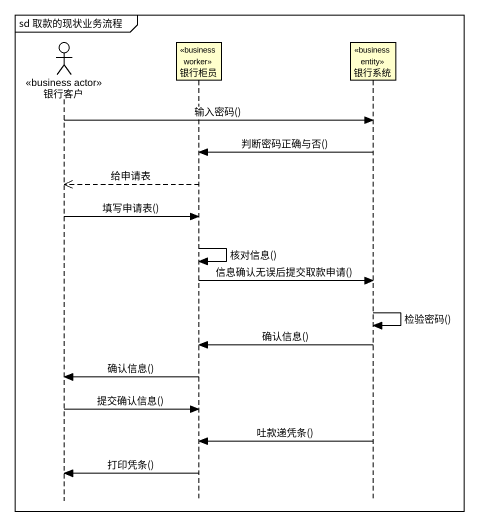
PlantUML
@startuml
mainframe sd 取款的现状业务流程
hide footbox
actor 银行客户 <<business actor>>
participant 银行柜员 <<business worker>>
participant 银行系统 <<business entity>>

银行客户 -> 银行系统 : 输入密码()
银行系统 -> 银行柜员 : 判断密码正确与否()
银行柜员 -->> 银行客户 : 给申请表
银行客户 -> 银行柜员 : 填写申请表()
银行柜员 -> 银行柜员 : 核对信息()
银行柜员 -> 银行系统 : 信息确认无误后提交取款申请()
银行系统 -> 银行系统 : 检验密码()
银行系统 -> 银行柜员 : 确认信息()
银行柜员 -> 银行客户 : 确认信息()
银行客户 -> 银行柜员 : 提交确认信息()
银行系统 -> 银行柜员 : 吐款递凭条()
银行柜员 -> 银行客户 : 打印凭条()
@enduml
